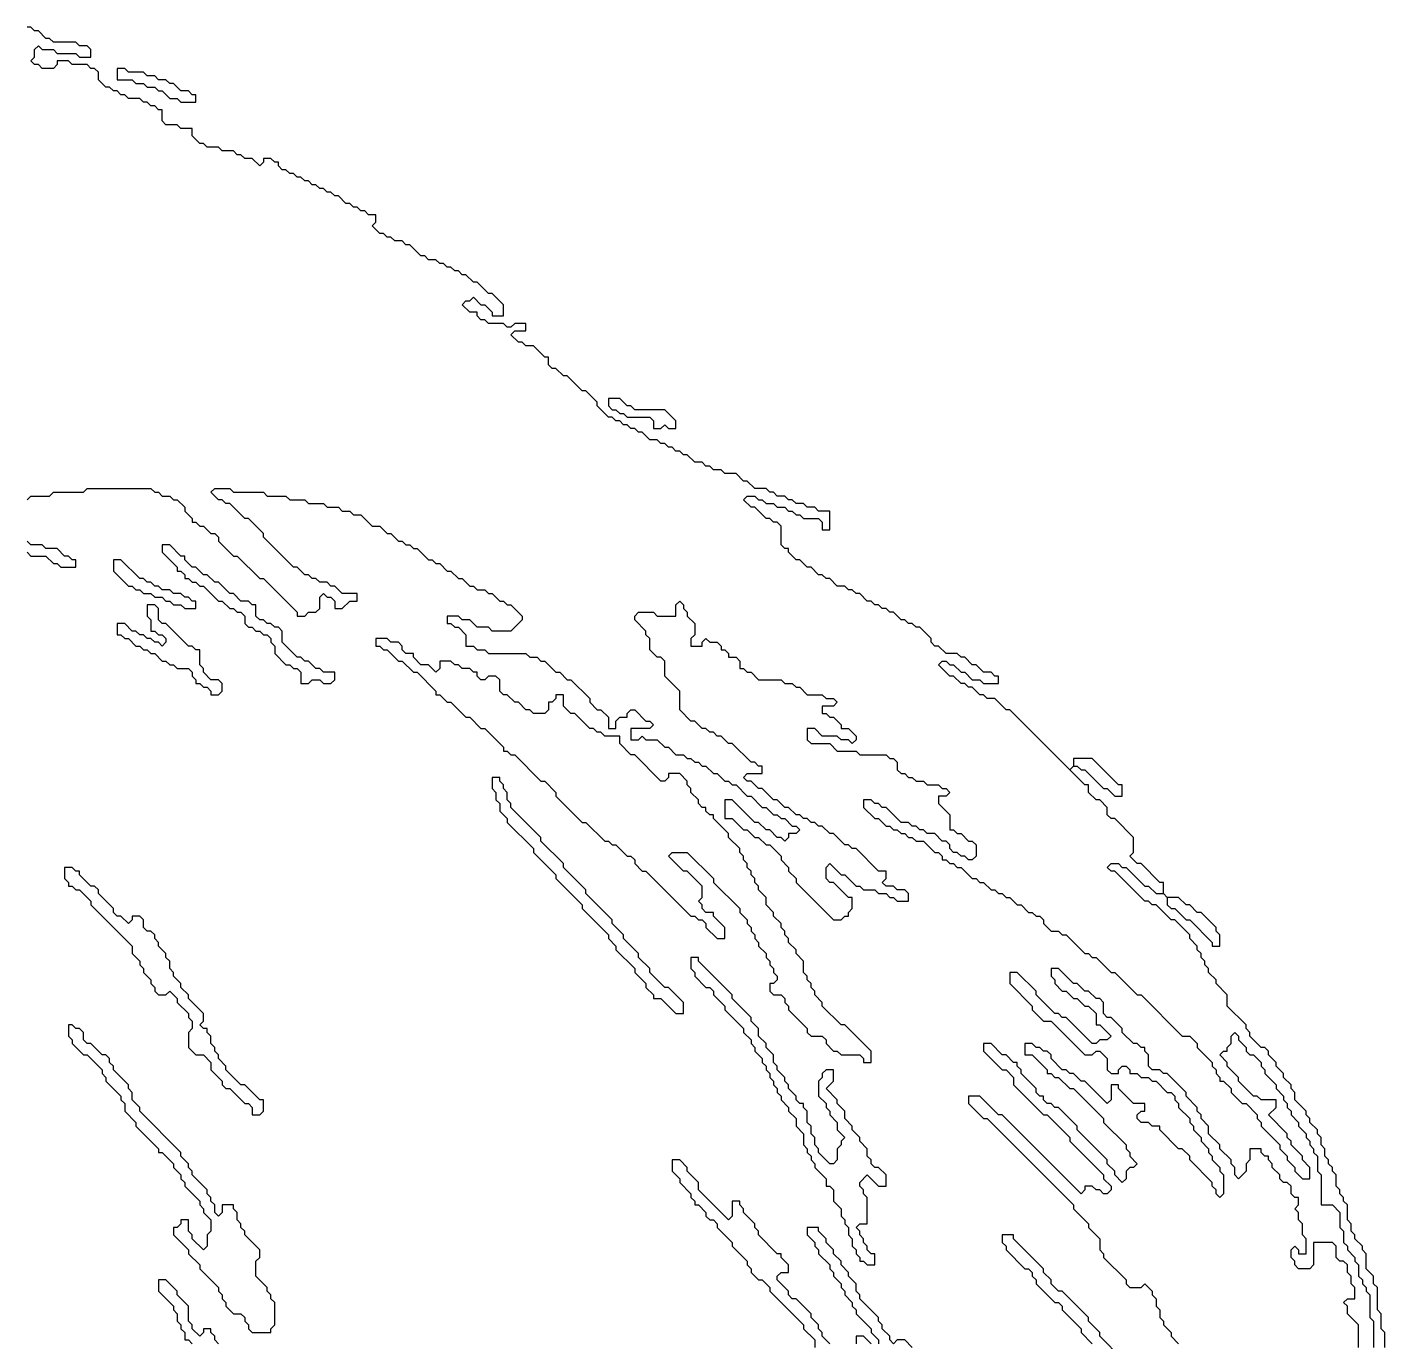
# Model space of a CAD drawing. Header units: metres. Extents: x 0 to 100, y 0 to 129.
# Drawn here: x 46.6 to 55.65, y 118.54 to 127.3 of the extents above; entities that cross this region are included whole.
import ezdxf

# ---------------------------------------------------------------- set-up
doc = ezdxf.new("R2010")
doc.units = ezdxf.units.M

msp = doc.modelspace()

# ---------------------------------------------------------------- linework, layer by layer
for points in [[(55.65, 118.5), (55.65, 118.6), (55.625, 118.625), (55.625, 118.725), (55.6, 118.75), (55.6, 118.9), (55.575, 118.925), (55.575, 118.975), (55.525, 119.025), (55.525, 119.125), (55.5, 119.15), (55.5, 119.175), (55.45, 119.225), (55.45, 119.25), (55.425, 119.275), (55.425, 119.325), (55.4, 119.35), (55.4, 119.45), (55.375, 119.475), (55.375, 119.5), (55.35, 119.525), (55.35, 119.55), (55.325, 119.575), (55.325, 119.65), (55.3, 119.675), (55.3, 119.7), (55.275, 119.725), (55.275, 119.75), (55.25, 119.775), (55.25, 119.825), (55.225, 119.85), (55.225, 119.9), (55.2, 119.925), (55.2, 119.95), (55.15, 120), (55.15, 120.025), (55.125, 120.05), (55.125, 120.075), (55.05, 120.15), (55.05, 120.2), (55.025, 120.225), (55.025, 120.25), (54.975, 120.3), (54.975, 120.325), (54.925, 120.375), (54.925, 120.4), (54.875, 120.45), (54.875, 120.475), (54.85, 120.5), (54.825, 120.5), (54.75, 120.575), (54.75, 120.6), (54.725, 120.625), (54.725, 120.65), (54.6, 120.775), (54.6, 120.85), (54.525, 120.925), (54.525, 120.95), (54.475, 121), (54.475, 121.025), (54.45, 121.05), (54.45, 121.075), (54.425, 121.1), (54.425, 121.125), (54.4, 121.15), (54.4, 121.175), (54.35, 121.225), (54.35, 121.25), (54.25, 121.35), (54.225, 121.35), (54.125, 121.45), (54.1, 121.45), (54.075, 121.475), (54.05, 121.475), (53.85, 121.675), (53.825, 121.675), (53.8, 121.7), (53.825, 121.725), (53.875, 121.725), (53.9, 121.7), (53.925, 121.7), (54.05, 121.575), (54.075, 121.575), (54.125, 121.525), (54.175, 121.525), (54.2, 121.5), (54.2, 121.45), (54.225, 121.425), (54.25, 121.425), (54.325, 121.35), (54.35, 121.35), (54.5, 121.2), (54.5, 121.175), (54.55, 121.175), (54.55, 121.25), (54.525, 121.275), (54.525, 121.3), (54.425, 121.4), (54.4, 121.4), (54.35, 121.45), (54.325, 121.45), (54.275, 121.5), (54.2, 121.5), (54.175, 121.525), (54.175, 121.6), (54.15, 121.6), (54.025, 121.725), (54, 121.725), (53.95, 121.775), (53.975, 121.8), (53.975, 121.9), (53.85, 122.025), (53.825, 122.025), (53.8, 122.05), (53.8, 122.1), (53.75, 122.15), (53.725, 122.15), (53.675, 122.2), (53.675, 122.25), (53.65, 122.25), (53.55, 122.35), (53.575, 122.375), (53.6, 122.375), (53.625, 122.35), (53.65, 122.35), (53.775, 122.225), (53.8, 122.225), (53.85, 122.175), (53.9, 122.175), (53.9, 122.25), (53.875, 122.25), (53.7, 122.425), (53.575, 122.425), (53.575, 122.375), (53.55, 122.35), (53.15, 122.75), (53.125, 122.75), (53.05, 122.825), (53, 122.825), (52.975, 122.85), (52.95, 122.85), (52.9, 122.9), (52.875, 122.9), (52.85, 122.925), (52.825, 122.925), (52.775, 122.975), (52.75, 122.975), (52.675, 123.05), (52.7, 123.075), (52.725, 123.075), (52.75, 123.05), (52.775, 123.05), (52.825, 123), (52.85, 123), (52.9, 122.95), (52.95, 122.95), (52.975, 122.925), (53.075, 122.925), (53.075, 122.975), (53.05, 122.975), (53.025, 123), (52.975, 123), (52.925, 123.05), (52.9, 123.05), (52.85, 123.1), (52.825, 123.1), (52.8, 123.125), (52.725, 123.125), (52.675, 123.175), (52.65, 123.175), (52.625, 123.2), (52.625, 123.225), (52.55, 123.3), (52.525, 123.3), (52.5, 123.325), (52.475, 123.325), (52.45, 123.35), (52.425, 123.35), (52.375, 123.4), (52.35, 123.4), (52.325, 123.425), (52.3, 123.425), (52.275, 123.45), (52.25, 123.45), (52.225, 123.475), (52.2, 123.475), (52.15, 123.525), (52.125, 123.525), (52.1, 123.55), (52.075, 123.55), (52.05, 123.575), (52, 123.575), (51.95, 123.625), (51.925, 123.625), (51.9, 123.65), (51.875, 123.65), (51.825, 123.7), (51.8, 123.7), (51.75, 123.75), (51.725, 123.75), (51.675, 123.8), (51.675, 123.825), (51.65, 123.825), (51.625, 123.85), (51.625, 123.975), (51.6, 124), (51.575, 124), (51.55, 124.025), (51.525, 124.025), (51.45, 124.1), (51.425, 124.1), (51.375, 124.15), (51.4, 124.175), (51.45, 124.175), (51.475, 124.15), (51.5, 124.15), (51.525, 124.125), (51.575, 124.125), (51.6, 124.1), (51.65, 124.1), (51.675, 124.075), (51.7, 124.075), (51.725, 124.05), (51.75, 124.05), (51.775, 124.025), (51.875, 124.025), (51.9, 124), (51.9, 123.95), (51.95, 123.95), (51.95, 124.075), (51.875, 124.075), (51.85, 124.1), (51.8, 124.1), (51.775, 124.125), (51.725, 124.125), (51.7, 124.15), (51.675, 124.15), (51.65, 124.175), (51.6, 124.175), (51.575, 124.2), (51.55, 124.2), (51.525, 124.225), (51.45, 124.225), (51.4, 124.275), (51.375, 124.275), (51.325, 124.325), (51.25, 124.325), (51.225, 124.35), (51.175, 124.35), (51.15, 124.375), (51.125, 124.375), (51.1, 124.4), (51.05, 124.4), (51, 124.45), (50.975, 124.45), (50.95, 124.475), (50.925, 124.475), (50.9, 124.5), (50.875, 124.5), (50.85, 124.525), (50.825, 124.525), (50.8, 124.55), (50.75, 124.55), (50.7, 124.6), (50.675, 124.6), (50.65, 124.625), (50.625, 124.625), (50.6, 124.65), (50.575, 124.65), (50.55, 124.675), (50.525, 124.675), (50.5, 124.7), (50.475, 124.7), (50.4, 124.775), (50.4, 124.8), (50.325, 124.875), (50.3, 124.875), (50.2, 124.975), (50.175, 124.975), (50.125, 125.025), (50.1, 125.025), (50.075, 125.05), (50.075, 125.1), (50.05, 125.1), (49.975, 125.175), (49.925, 125.175), (49.9, 125.2), (49.875, 125.2), (49.825, 125.25), (49.85, 125.275), (49.925, 125.275), (49.925, 125.325), (49.85, 125.325), (49.825, 125.3), (49.8, 125.3), (49.775, 125.325), (49.675, 125.325), (49.65, 125.35), (49.625, 125.35), (49.6, 125.375), (49.6, 125.4), (49.55, 125.4), (49.5, 125.45), (49.525, 125.475), (49.55, 125.475), (49.575, 125.5), (49.625, 125.45), (49.65, 125.45), (49.7, 125.4), (49.7, 125.375), (49.775, 125.375), (49.775, 125.45), (49.7, 125.525), (49.675, 125.525), (49.6, 125.6), (49.575, 125.6), (49.525, 125.65), (49.5, 125.65), (49.475, 125.675), (49.45, 125.675), (49.425, 125.7), (49.4, 125.7), (49.375, 125.725), (49.35, 125.725), (49.325, 125.75), (49.275, 125.75), (49.25, 125.775), (49.225, 125.775), (49.15, 125.85), (49.125, 125.85), (49.1, 125.875), (49.05, 125.875), (49.025, 125.9), (49, 125.9), (48.975, 125.925), (48.95, 125.925), (48.9, 125.975), (48.925, 126), (48.925, 126.05), (48.875, 126.05), (48.85, 126.075), (48.825, 126.075), (48.8, 126.1), (48.775, 126.1), (48.75, 126.125), (48.725, 126.125), (48.675, 126.175), (48.65, 126.175), (48.625, 126.2), (48.6, 126.2), (48.575, 126.225), (48.55, 126.225), (48.525, 126.25), (48.5, 126.25), (48.475, 126.275), (48.45, 126.275), (48.425, 126.3), (48.4, 126.3), (48.375, 126.325), (48.35, 126.325), (48.325, 126.35), (48.3, 126.35), (48.275, 126.375), (48.275, 126.4), (48.25, 126.4), (48.225, 126.425), (48.175, 126.425), (48.175, 126.4), (48.15, 126.375), (48.1, 126.425), (48.05, 126.425), (48.025, 126.45), (48, 126.45), (47.975, 126.475), (47.9, 126.475), (47.875, 126.5), (47.8, 126.5), (47.775, 126.525), (47.75, 126.525), (47.7, 126.575), (47.7, 126.625), (47.625, 126.625), (47.6, 126.65), (47.525, 126.65), (47.5, 126.675), (47.5, 126.75), (47.475, 126.75), (47.45, 126.775), (47.425, 126.775), (47.4, 126.8), (47.375, 126.8), (47.35, 126.825), (47.275, 126.825), (47.25, 126.85), (47.225, 126.85), (47.2, 126.875), (47.175, 126.875), (47.15, 126.9), (47.125, 126.9), (47.075, 126.95), (47.075, 127), (47.05, 127.025), (47.025, 127.025), (47, 127.05), (46.9, 127.05), (46.875, 127.075), (46.8, 127.075), (46.8, 127.05), (46.775, 127.025), (46.7, 127.025), (46.675, 127.05), (46.65, 127.05), (46.625, 127.075), (46.65, 127.1), (46.65, 127.15), (46.675, 127.175), (46.7, 127.15), (46.775, 127.15), (46.8, 127.125), (46.925, 127.125), (46.95, 127.1), (47.025, 127.1), (47.025, 127.15), (47, 127.175), (46.95, 127.175), (46.925, 127.2), (46.775, 127.2), (46.75, 127.225), (46.725, 127.225), (46.675, 127.275), (46.65, 127.275), (46.625, 127.3), (46.6, 127.3)], [(47.2, 127.025), (47.2, 126.95), (47.3, 126.95), (47.325, 126.925), (47.375, 126.925), (47.4, 126.9), (47.45, 126.9), (47.475, 126.875), (47.5, 126.875), (47.55, 126.825), (47.6, 126.825), (47.625, 126.8), (47.725, 126.8), (47.725, 126.85), (47.7, 126.85), (47.675, 126.875), (47.625, 126.875), (47.575, 126.925), (47.55, 126.925), (47.525, 126.95), (47.475, 126.95), (47.45, 126.975), (47.4, 126.975), (47.375, 127), (47.275, 127), (47.25, 127.025), (47.2, 127.025)], [(50.475, 124.825), (50.475, 124.775), (50.5, 124.75), (50.525, 124.75), (50.55, 124.725), (50.575, 124.725), (50.6, 124.7), (50.75, 124.7), (50.775, 124.675), (50.775, 124.625), (50.825, 124.625), (50.85, 124.65), (50.875, 124.625), (50.925, 124.625), (50.925, 124.675), (50.85, 124.75), (50.65, 124.75), (50.625, 124.775), (50.6, 124.775), (50.55, 124.825), (50.475, 124.825)], [(46.6, 124.15), (46.625, 124.175), (46.75, 124.175), (46.775, 124.2), (46.975, 124.2), (47, 124.225), (47.425, 124.225), (47.45, 124.2), (47.475, 124.2), (47.5, 124.175), (47.55, 124.175), (47.575, 124.15), (47.6, 124.15), (47.65, 124.1), (47.65, 124.075), (47.7, 124.025), (47.7, 124), (47.725, 124), (47.75, 123.975), (47.775, 123.975), (47.825, 123.925), (47.85, 123.925), (47.875, 123.9), (47.875, 123.875), (47.975, 123.775), (48, 123.775), (48.15, 123.625), (48.175, 123.625), (48.4, 123.4), (48.4, 123.375), (48.45, 123.375), (48.475, 123.4), (48.525, 123.4), (48.55, 123.425), (48.55, 123.5), (48.575, 123.525), (48.6, 123.5), (48.625, 123.5), (48.65, 123.475), (48.65, 123.425), (48.7, 123.425), (48.75, 123.475), (48.8, 123.475), (48.8, 123.525), (48.7, 123.525), (48.65, 123.575), (48.625, 123.575), (48.6, 123.6), (48.55, 123.6), (48.525, 123.625), (48.5, 123.625), (48.475, 123.65), (48.45, 123.65), (48.4, 123.7), (48.375, 123.7), (48.175, 123.9), (48.175, 123.925), (48.075, 124.025), (48.05, 124.025), (47.95, 124.125), (47.925, 124.125), (47.9, 124.15), (47.875, 124.15), (47.825, 124.2), (47.85, 124.225), (47.95, 124.225), (47.975, 124.2), (48.175, 124.2), (48.2, 124.175), (48.325, 124.175), (48.35, 124.15), (48.45, 124.15), (48.475, 124.125), (48.575, 124.125), (48.6, 124.1), (48.675, 124.1), (48.7, 124.075), (48.75, 124.075), (48.775, 124.05), (48.825, 124.05), (48.9, 123.975), (48.95, 123.975), (49, 123.925), (49.025, 123.925), (49.075, 123.875), (49.1, 123.875), (49.125, 123.85), (49.15, 123.85), (49.175, 123.825), (49.2, 123.825), (49.275, 123.75), (49.3, 123.75), (49.325, 123.725), (49.35, 123.725), (49.4, 123.675), (49.425, 123.675), (49.475, 123.625), (49.5, 123.625), (49.55, 123.575), (49.575, 123.575), (49.6, 123.55), (49.65, 123.55), (49.675, 123.525), (49.7, 123.525), (49.75, 123.475), (49.775, 123.475), (49.8, 123.45), (49.825, 123.45), (49.9, 123.375), (49.9, 123.35), (49.825, 123.275), (49.7, 123.275), (49.675, 123.3), (49.6, 123.3), (49.55, 123.35), (49.5, 123.35), (49.475, 123.375), (49.4, 123.375), (49.4, 123.325), (49.425, 123.325), (49.45, 123.3), (49.475, 123.3), (49.525, 123.25), (49.525, 123.175), (49.575, 123.175), (49.6, 123.15), (49.65, 123.15), (49.675, 123.125), (49.925, 123.125), (49.95, 123.1), (50, 123.1), (50.025, 123.075), (50.05, 123.075), (50.125, 123), (50.15, 123), (50.2, 122.95), (50.225, 122.95), (50.35, 122.825), (50.35, 122.8), (50.4, 122.75), (50.425, 122.75), (50.475, 122.7), (50.475, 122.625), (50.525, 122.625), (50.525, 122.675), (50.55, 122.7), (50.6, 122.7), (50.6, 122.725), (50.625, 122.75), (50.65, 122.75), (50.725, 122.675), (50.75, 122.675), (50.775, 122.65), (50.75, 122.625), (50.625, 122.625), (50.625, 122.55), (50.675, 122.55), (50.7, 122.575), (50.725, 122.55), (50.8, 122.55), (50.85, 122.5), (50.875, 122.5), (50.925, 122.45), (50.975, 122.45), (51, 122.425), (51.025, 122.425), (51.05, 122.4), (51.075, 122.4), (51.1, 122.375), (51.125, 122.375), (51.175, 122.325), (51.2, 122.325), (51.25, 122.275), (51.275, 122.275), (51.3, 122.25), (51.325, 122.25), (51.4, 122.175), (51.425, 122.175), (51.5, 122.1), (51.525, 122.1), (51.575, 122.05), (51.6, 122.05), (51.625, 122.025), (51.65, 122.025), (51.7, 121.975), (51.725, 121.975), (51.75, 121.95), (51.725, 121.925), (51.675, 121.925), (51.675, 121.9), (51.65, 121.875), (51.625, 121.9), (51.6, 121.9), (51.55, 121.95), (51.525, 121.95), (51.475, 122), (51.45, 122), (51.3, 122.15), (51.25, 122.15), (51.25, 122.025), (51.3, 122.025), (51.375, 121.95), (51.4, 121.95), (51.45, 121.9), (51.475, 121.9), (51.525, 121.85), (51.55, 121.85), (51.625, 121.775), (51.625, 121.75), (51.675, 121.7), (51.675, 121.675), (51.725, 121.625), (51.725, 121.6), (51.975, 121.35), (52.025, 121.35), (52.05, 121.375), (52.075, 121.375), (52.075, 121.4), (52.1, 121.425), (52.1, 121.5), (52.075, 121.5), (51.975, 121.6), (51.95, 121.6), (51.925, 121.625), (51.925, 121.7), (51.95, 121.725), (52.025, 121.65), (52.05, 121.65), (52.125, 121.575), (52.15, 121.575), (52.175, 121.55), (52.25, 121.55), (52.275, 121.525), (52.325, 121.525), (52.35, 121.5), (52.375, 121.5), (52.4, 121.475), (52.475, 121.475), (52.475, 121.525), (52.45, 121.55), (52.4, 121.55), (52.375, 121.575), (52.325, 121.575), (52.3, 121.6), (52.325, 121.625), (52.325, 121.675), (52.275, 121.675), (52.125, 121.825), (52.1, 121.825), (52.075, 121.85), (52.05, 121.85), (51.975, 121.925), (51.95, 121.925), (51.9, 121.975), (51.875, 121.975), (51.85, 122), (51.825, 122), (51.8, 122.025), (51.775, 122.025), (51.75, 122.05), (51.725, 122.05), (51.675, 122.1), (51.65, 122.1), (51.6, 122.15), (51.575, 122.15), (51.5, 122.225), (51.475, 122.225), (51.425, 122.275), (51.4, 122.275), (51.375, 122.3), (51.4, 122.325), (51.5, 122.325), (51.5, 122.375), (51.475, 122.375), (51.45, 122.4), (51.425, 122.4), (51.3, 122.525), (51.275, 122.525), (51.225, 122.575), (51.2, 122.575), (51.175, 122.6), (51.15, 122.6), (51.125, 122.625), (51.1, 122.625), (51.05, 122.675), (51.025, 122.675), (50.95, 122.75), (50.95, 122.875), (50.85, 122.975), (50.85, 123.075), (50.825, 123.1), (50.8, 123.1), (50.75, 123.15), (50.75, 123.225), (50.725, 123.25), (50.725, 123.275), (50.65, 123.35), (50.65, 123.375), (50.675, 123.4), (50.775, 123.4), (50.8, 123.375), (50.925, 123.375), (50.925, 123.45), (50.95, 123.475), (50.975, 123.45), (50.975, 123.425), (51, 123.4), (51, 123.375), (51.05, 123.325), (51.05, 123.25), (51.025, 123.225), (51.025, 123.175), (51.1, 123.175), (51.1, 123.2), (51.125, 123.225), (51.15, 123.2), (51.2, 123.2), (51.225, 123.175), (51.225, 123.15), (51.25, 123.15), (51.275, 123.125), (51.275, 123.1), (51.325, 123.1), (51.35, 123.075), (51.35, 123.025), (51.375, 123.025), (51.4, 123), (51.425, 123), (51.475, 122.95), (51.625, 122.95), (51.65, 122.925), (51.7, 122.925), (51.725, 122.9), (51.75, 122.9), (51.8, 122.85), (51.9, 122.85), (51.925, 122.825), (51.975, 122.825), (52, 122.8), (51.975, 122.775), (51.9, 122.775), (51.9, 122.725), (51.925, 122.725), (51.95, 122.7), (51.975, 122.7), (52.025, 122.65), (52.025, 122.625), (52.075, 122.625), (52.125, 122.575), (52.125, 122.55), (52.1, 122.525), (52.075, 122.55), (52.025, 122.55), (52, 122.575), (51.9, 122.575), (51.85, 122.625), (51.8, 122.625), (51.8, 122.55), (51.825, 122.525), (51.95, 122.525), (52, 122.475), (52.125, 122.475), (52.15, 122.45), (52.325, 122.45), (52.35, 122.425), (52.375, 122.425), (52.4, 122.4), (52.4, 122.35), (52.425, 122.325), (52.45, 122.325), (52.475, 122.3), (52.5, 122.3), (52.525, 122.275), (52.575, 122.275), (52.6, 122.25), (52.675, 122.25), (52.7, 122.225), (52.725, 122.225), (52.75, 122.2), (52.725, 122.175), (52.675, 122.175), (52.675, 122.125), (52.75, 122.05), (52.75, 121.95), (52.775, 121.95), (52.8, 121.925), (52.825, 121.925), (52.875, 121.875), (52.9, 121.875), (52.925, 121.85), (52.925, 121.775), (52.9, 121.75), (52.875, 121.75), (52.85, 121.775), (52.825, 121.775), (52.8, 121.8), (52.775, 121.8), (52.75, 121.825), (52.75, 121.85), (52.725, 121.875), (52.7, 121.875), (52.65, 121.925), (52.6, 121.925), (52.575, 121.95), (52.55, 121.95), (52.525, 121.975), (52.5, 121.975), (52.475, 122), (52.425, 122), (52.325, 122.1), (52.3, 122.1), (52.275, 122.125), (52.25, 122.125), (52.225, 122.15), (52.175, 122.15), (52.175, 122.1), (52.25, 122.025), (52.275, 122.025), (52.325, 121.975), (52.35, 121.975), (52.375, 121.95), (52.4, 121.95), (52.425, 121.925), (52.45, 121.925), (52.475, 121.9), (52.5, 121.9), (52.525, 121.875), (52.575, 121.875), (52.65, 121.8), (52.675, 121.8), (52.7, 121.775), (52.7, 121.75), (52.725, 121.75), (52.75, 121.725), (52.775, 121.725), (52.8, 121.7), (52.825, 121.7), (52.9, 121.625), (52.925, 121.625), (52.95, 121.6), (52.975, 121.6), (53.025, 121.55), (53.05, 121.55), (53.075, 121.525), (53.1, 121.525), (53.125, 121.5), (53.15, 121.5), (53.2, 121.45), (53.225, 121.45), (53.275, 121.4), (53.3, 121.4), (53.325, 121.375), (53.35, 121.375), (53.375, 121.35), (53.375, 121.325), (53.425, 121.275), (53.475, 121.275), (53.5, 121.25), (53.525, 121.25), (53.65, 121.125), (53.675, 121.125), (53.7, 121.1), (53.725, 121.1), (53.825, 121), (53.85, 121), (54, 120.85), (54.025, 120.85), (54.3, 120.575), (54.35, 120.575), (54.4, 120.525), (54.4, 120.5), (54.5, 120.4), (54.5, 120.375), (54.525, 120.35), (54.525, 120.325), (54.55, 120.3), (54.55, 120.275), (54.575, 120.275), (54.625, 120.225), (54.625, 120.2), (54.7, 120.125), (54.725, 120.125), (54.8, 120.05), (54.8, 120.025), (54.825, 120), (54.825, 119.975), (54.95, 119.85), (54.95, 119.825), (55, 119.775), (55, 119.75), (55.05, 119.7), (55.05, 119.675), (55.1, 119.625), (55.15, 119.625), (55.15, 119.7), (55.1, 119.75), (55.1, 119.775), (55.025, 119.85), (55.025, 119.875), (55, 119.9), (55, 119.925), (54.875, 120.05), (54.925, 120.1), (54.925, 120.15), (54.825, 120.15), (54.8, 120.175), (54.775, 120.175), (54.675, 120.275), (54.675, 120.3), (54.6, 120.375), (54.6, 120.4), (54.55, 120.45), (54.575, 120.475), (54.6, 120.475), (54.6, 120.5), (54.625, 120.525), (54.625, 120.575), (54.65, 120.6), (54.675, 120.575), (54.675, 120.55), (54.725, 120.5), (54.725, 120.475), (54.75, 120.45), (54.775, 120.45), (54.825, 120.4), (54.825, 120.375), (54.85, 120.35), (54.85, 120.325), (54.925, 120.25), (54.925, 120.225), (54.975, 120.175), (54.975, 120.15), (55, 120.125), (55, 120.1), (55.025, 120.075), (55.025, 120.05), (55.075, 120), (55.075, 119.975), (55.125, 119.925), (55.125, 119.9), (55.15, 119.875), (55.15, 119.85), (55.175, 119.825), (55.175, 119.8), (55.2, 119.775), (55.2, 119.675), (55.225, 119.65), (55.225, 119.45), (55.3, 119.45), (55.35, 119.4), (55.35, 119.3), (55.375, 119.275), (55.375, 119.2), (55.4, 119.175), (55.4, 119.15), (55.45, 119.1), (55.45, 119.075), (55.475, 119.05), (55.475, 118.975), (55.5, 118.95), (55.5, 118.925), (55.525, 118.9), (55.525, 118.875), (55.55, 118.85), (55.55, 118.7), (55.575, 118.675), (55.575, 118.5)], [(46.6, 123.8), (46.625, 123.775), (46.725, 123.775), (46.775, 123.725), (46.8, 123.725), (46.825, 123.7), (46.925, 123.7), (46.925, 123.75), (46.9, 123.75), (46.875, 123.775), (46.85, 123.775), (46.8, 123.825), (46.725, 123.825), (46.7, 123.85), (46.625, 123.85), (46.6, 123.875)], [(47.5, 123.85), (47.5, 123.8), (47.6, 123.7), (47.6, 123.675), (47.625, 123.675), (47.65, 123.65), (47.65, 123.625), (47.675, 123.625), (47.7, 123.6), (47.725, 123.6), (47.75, 123.575), (47.775, 123.575), (47.875, 123.475), (47.9, 123.475), (47.95, 123.425), (47.975, 123.425), (48, 123.4), (48.025, 123.4), (48.05, 123.375), (48.05, 123.325), (48.075, 123.3), (48.1, 123.3), (48.125, 123.275), (48.15, 123.275), (48.175, 123.25), (48.2, 123.25), (48.225, 123.225), (48.225, 123.2), (48.25, 123.175), (48.25, 123.125), (48.325, 123.05), (48.35, 123.05), (48.375, 123.025), (48.4, 123.025), (48.425, 123), (48.425, 122.925), (48.475, 122.925), (48.5, 122.95), (48.55, 122.95), (48.575, 122.925), (48.625, 122.925), (48.65, 122.95), (48.65, 123), (48.575, 123), (48.55, 123.025), (48.525, 123.025), (48.475, 123.075), (48.45, 123.075), (48.425, 123.1), (48.4, 123.1), (48.3, 123.2), (48.3, 123.275), (48.275, 123.3), (48.25, 123.3), (48.225, 123.325), (48.2, 123.325), (48.175, 123.35), (48.15, 123.35), (48.125, 123.375), (48.125, 123.45), (48.1, 123.45), (48.075, 123.475), (48.025, 123.475), (47.975, 123.525), (47.95, 123.525), (47.875, 123.6), (47.85, 123.6), (47.8, 123.65), (47.775, 123.65), (47.725, 123.7), (47.7, 123.7), (47.65, 123.75), (47.65, 123.775), (47.625, 123.775), (47.55, 123.85), (47.5, 123.85)], [(47.175, 123.75), (47.175, 123.675), (47.275, 123.575), (47.3, 123.575), (47.325, 123.55), (47.35, 123.55), (47.375, 123.525), (47.425, 123.525), (47.45, 123.5), (47.5, 123.5), (47.525, 123.475), (47.55, 123.475), (47.575, 123.45), (47.625, 123.45), (47.65, 123.425), (47.725, 123.425), (47.725, 123.475), (47.7, 123.475), (47.675, 123.5), (47.65, 123.5), (47.625, 123.525), (47.575, 123.525), (47.55, 123.55), (47.5, 123.55), (47.475, 123.575), (47.45, 123.575), (47.425, 123.6), (47.4, 123.6), (47.375, 123.625), (47.35, 123.625), (47.225, 123.75), (47.175, 123.75)], [(47.4, 123.45), (47.4, 123.375), (47.425, 123.35), (47.425, 123.275), (47.45, 123.275), (47.475, 123.25), (47.5, 123.25), (47.525, 123.225), (47.525, 123.2), (47.5, 123.175), (47.475, 123.2), (47.45, 123.2), (47.425, 123.225), (47.4, 123.225), (47.375, 123.25), (47.35, 123.25), (47.325, 123.275), (47.3, 123.275), (47.25, 123.325), (47.2, 123.325), (47.2, 123.25), (47.225, 123.25), (47.25, 123.225), (47.275, 123.225), (47.325, 123.175), (47.35, 123.175), (47.375, 123.15), (47.4, 123.15), (47.425, 123.125), (47.45, 123.125), (47.5, 123.075), (47.525, 123.075), (47.55, 123.05), (47.575, 123.05), (47.6, 123.025), (47.675, 123.025), (47.7, 123), (47.7, 122.975), (47.725, 122.95), (47.725, 122.925), (47.75, 122.925), (47.775, 122.9), (47.8, 122.9), (47.825, 122.875), (47.825, 122.85), (47.875, 122.85), (47.9, 122.875), (47.9, 122.925), (47.875, 122.95), (47.825, 122.95), (47.775, 123), (47.775, 123.025), (47.75, 123.05), (47.75, 123.15), (47.725, 123.15), (47.7, 123.175), (47.675, 123.175), (47.525, 123.325), (47.5, 123.325), (47.475, 123.35), (47.475, 123.425), (47.45, 123.45), (47.4, 123.45)], [(48.925, 123.225), (48.925, 123.175), (48.95, 123.175), (48.975, 123.15), (49, 123.15), (49.075, 123.075), (49.1, 123.075), (49.175, 123), (49.2, 123), (49.325, 122.875), (49.325, 122.85), (49.35, 122.85), (49.4, 122.8), (49.425, 122.8), (49.525, 122.7), (49.55, 122.7), (49.625, 122.625), (49.65, 122.625), (49.775, 122.5), (49.775, 122.475), (49.8, 122.475), (49.825, 122.45), (49.85, 122.45), (50.025, 122.275), (50.05, 122.275), (50.125, 122.2), (50.125, 122.175), (50.3, 122), (50.325, 122), (50.45, 121.875), (50.475, 121.875), (50.5, 121.85), (50.525, 121.85), (50.6, 121.775), (50.625, 121.775), (50.65, 121.75), (50.65, 121.725), (50.7, 121.675), (50.725, 121.675), (51.025, 121.375), (51.05, 121.375), (51.075, 121.35), (51.1, 121.35), (51.125, 121.325), (51.125, 121.3), (51.2, 121.225), (51.25, 121.225), (51.25, 121.3), (51.175, 121.375), (51.175, 121.4), (51.125, 121.4), (51.1, 121.425), (51.1, 121.45), (51.075, 121.475), (51.1, 121.5), (51.1, 121.575), (51, 121.675), (50.975, 121.675), (50.875, 121.775), (50.9, 121.8), (51, 121.8), (51.175, 121.625), (51.175, 121.6), (51.35, 121.425), (51.35, 121.4), (51.4, 121.35), (51.4, 121.325), (51.425, 121.3), (51.425, 121.275), (51.45, 121.25), (51.45, 121.225), (51.475, 121.2), (51.475, 121.175), (51.525, 121.125), (51.525, 121.1), (51.55, 121.075), (51.55, 121.05), (51.575, 121.025), (51.575, 121), (51.6, 120.975), (51.6, 120.95), (51.575, 120.925), (51.55, 120.925), (51.55, 120.875), (51.575, 120.85), (51.625, 120.85), (51.65, 120.825), (51.65, 120.8), (51.675, 120.775), (51.675, 120.75), (51.8, 120.625), (51.8, 120.6), (51.825, 120.575), (51.9, 120.575), (51.925, 120.55), (51.925, 120.525), (51.975, 120.475), (52, 120.475), (52.025, 120.45), (52.15, 120.45), (52.175, 120.425), (52.175, 120.4), (52.225, 120.4), (52.225, 120.475), (52.05, 120.65), (52.025, 120.65), (51.9, 120.775), (51.9, 120.8), (51.85, 120.85), (51.85, 120.875), (51.825, 120.9), (51.825, 120.925), (51.8, 120.95), (51.8, 120.975), (51.775, 121), (51.775, 121.075), (51.725, 121.125), (51.725, 121.15), (51.675, 121.2), (51.675, 121.225), (51.65, 121.25), (51.65, 121.275), (51.625, 121.3), (51.625, 121.325), (51.575, 121.375), (51.575, 121.4), (51.525, 121.45), (51.525, 121.5), (51.475, 121.55), (51.475, 121.575), (51.45, 121.6), (51.45, 121.625), (51.425, 121.65), (51.425, 121.675), (51.4, 121.7), (51.4, 121.725), (51.375, 121.75), (51.375, 121.775), (51.35, 121.8), (51.35, 121.825), (51.275, 121.9), (51.275, 121.925), (51.175, 122.025), (51.175, 122.05), (51.15, 122.05), (51.125, 122.075), (51.125, 122.1), (51.1, 122.1), (51.075, 122.125), (51.075, 122.15), (51.025, 122.2), (51.025, 122.225), (51, 122.25), (51, 122.275), (50.95, 122.325), (50.875, 122.325), (50.875, 122.3), (50.85, 122.275), (50.825, 122.275), (50.65, 122.45), (50.625, 122.45), (50.55, 122.525), (50.55, 122.575), (50.45, 122.575), (50.425, 122.6), (50.4, 122.6), (50.375, 122.625), (50.35, 122.625), (50.25, 122.725), (50.225, 122.725), (50.175, 122.775), (50.175, 122.85), (50.125, 122.85), (50.125, 122.825), (50.1, 122.8), (50.075, 122.8), (50.075, 122.75), (50.05, 122.725), (49.975, 122.725), (49.95, 122.75), (49.925, 122.75), (49.875, 122.8), (49.85, 122.8), (49.8, 122.85), (49.775, 122.85), (49.75, 122.875), (49.75, 122.95), (49.725, 122.975), (49.675, 122.975), (49.65, 122.95), (49.625, 122.95), (49.6, 122.975), (49.6, 123), (49.575, 123), (49.55, 123.025), (49.5, 123.025), (49.475, 123.05), (49.45, 123.05), (49.425, 123.075), (49.35, 123.075), (49.35, 123.025), (49.325, 123), (49.275, 123.05), (49.225, 123.05), (49.175, 123.1), (49.175, 123.125), (49.125, 123.125), (49.1, 123.15), (49.1, 123.175), (49.075, 123.2), (49.025, 123.2), (49, 123.225), (48.925, 123.225)], [(49.7, 122.3), (49.7, 122.225), (49.725, 122.2), (49.725, 122.15), (49.75, 122.125), (49.75, 122.075), (49.8, 122.025), (49.8, 122), (49.975, 121.825), (49.975, 121.8), (50.125, 121.65), (50.125, 121.625), (50.3, 121.45), (50.3, 121.425), (50.475, 121.25), (50.475, 121.225), (50.525, 121.175), (50.525, 121.15), (50.65, 121.025), (50.65, 121), (50.725, 120.925), (50.725, 120.9), (50.775, 120.85), (50.775, 120.825), (50.825, 120.825), (50.925, 120.725), (50.975, 120.725), (50.975, 120.8), (50.875, 120.9), (50.85, 120.9), (50.75, 121), (50.75, 121.025), (50.675, 121.1), (50.675, 121.125), (50.575, 121.225), (50.575, 121.25), (50.5, 121.325), (50.5, 121.35), (50.325, 121.525), (50.325, 121.55), (50.175, 121.7), (50.175, 121.725), (50.025, 121.875), (50.025, 121.9), (49.825, 122.1), (49.825, 122.125), (49.8, 122.15), (49.8, 122.2), (49.775, 122.225), (49.775, 122.25), (49.75, 122.275), (49.75, 122.3), (49.7, 122.3)], [(46.85, 121.7), (46.85, 121.625), (46.875, 121.6), (46.875, 121.575), (46.9, 121.575), (46.925, 121.55), (46.95, 121.55), (47.025, 121.475), (47.025, 121.45), (47.3, 121.175), (47.3, 121.125), (47.35, 121.075), (47.35, 121.05), (47.375, 121.025), (47.375, 121), (47.425, 120.95), (47.425, 120.925), (47.45, 120.9), (47.45, 120.875), (47.475, 120.85), (47.525, 120.85), (47.55, 120.875), (47.6, 120.825), (47.6, 120.8), (47.675, 120.725), (47.675, 120.7), (47.7, 120.675), (47.7, 120.625), (47.675, 120.6), (47.675, 120.5), (47.725, 120.45), (47.775, 120.45), (47.825, 120.4), (47.825, 120.35), (47.9, 120.275), (47.9, 120.25), (47.925, 120.225), (47.95, 120.225), (48.05, 120.125), (48.075, 120.125), (48.1, 120.1), (48.1, 120.05), (48.15, 120.05), (48.175, 120.075), (48.175, 120.15), (48.15, 120.15), (48.05, 120.25), (48.025, 120.25), (47.925, 120.35), (47.925, 120.375), (47.875, 120.425), (47.875, 120.45), (47.85, 120.475), (47.85, 120.5), (47.825, 120.525), (47.825, 120.575), (47.8, 120.6), (47.8, 120.625), (47.775, 120.625), (47.75, 120.65), (47.775, 120.675), (47.775, 120.725), (47.675, 120.825), (47.675, 120.85), (47.625, 120.9), (47.625, 120.925), (47.575, 120.975), (47.575, 121), (47.55, 121.025), (47.55, 121.075), (47.525, 121.1), (47.525, 121.125), (47.475, 121.175), (47.475, 121.2), (47.45, 121.225), (47.45, 121.25), (47.425, 121.275), (47.4, 121.275), (47.375, 121.3), (47.375, 121.35), (47.35, 121.375), (47.3, 121.375), (47.3, 121.35), (47.275, 121.325), (47.225, 121.375), (47.2, 121.375), (47.175, 121.4), (47.175, 121.425), (47.075, 121.525), (47.075, 121.55), (47.05, 121.575), (47.025, 121.575), (46.95, 121.65), (46.95, 121.675), (46.925, 121.675), (46.9, 121.7), (46.85, 121.7)], [(51.025, 121.1), (51.025, 121.025), (51.05, 121), (51.05, 120.975), (51.125, 120.9), (51.15, 120.9), (51.175, 120.875), (51.175, 120.85), (51.25, 120.775), (51.25, 120.75), (51.375, 120.625), (51.375, 120.6), (51.425, 120.55), (51.425, 120.525), (51.45, 120.5), (51.45, 120.475), (51.5, 120.425), (51.5, 120.4), (51.525, 120.375), (51.525, 120.35), (51.55, 120.325), (51.55, 120.3), (51.575, 120.275), (51.575, 120.25), (51.6, 120.225), (51.6, 120.2), (51.625, 120.175), (51.625, 120.15), (51.675, 120.1), (51.675, 120.075), (51.725, 120.025), (51.725, 119.975), (51.775, 119.925), (51.775, 119.85), (51.8, 119.825), (51.8, 119.8), (51.825, 119.775), (51.825, 119.75), (51.85, 119.725), (51.85, 119.7), (51.925, 119.625), (51.925, 119.575), (51.95, 119.575), (51.975, 119.55), (51.975, 119.475), (52.025, 119.425), (52.025, 119.375), (52.05, 119.35), (52.05, 119.325), (52.075, 119.3), (52.075, 119.25), (52.1, 119.225), (52.1, 119.175), (52.125, 119.15), (52.125, 119.125), (52.15, 119.1), (52.15, 119.075), (52.175, 119.075), (52.2, 119.05), (52.25, 119.05), (52.25, 119.125), (52.225, 119.125), (52.2, 119.15), (52.2, 119.175), (52.175, 119.2), (52.175, 119.225), (52.15, 119.25), (52.15, 119.275), (52.125, 119.3), (52.15, 119.325), (52.2, 119.325), (52.2, 119.5), (52.175, 119.525), (52.175, 119.55), (52.15, 119.575), (52.15, 119.6), (52.2, 119.65), (52.275, 119.575), (52.325, 119.575), (52.325, 119.65), (52.275, 119.7), (52.25, 119.7), (52.225, 119.725), (52.225, 119.75), (52.2, 119.775), (52.2, 119.825), (52.15, 119.875), (52.15, 119.9), (52.1, 119.95), (52.1, 119.975), (52.05, 120.025), (52.05, 120.075), (52, 120.125), (52, 120.15), (51.925, 120.225), (51.975, 120.275), (51.975, 120.35), (51.925, 120.35), (51.9, 120.325), (51.9, 120.3), (51.875, 120.275), (51.875, 120.175), (51.925, 120.125), (51.925, 120.1), (51.95, 120.075), (51.95, 120.05), (52, 120), (52, 119.95), (52.05, 119.9), (52.025, 119.875), (52.025, 119.85), (52, 119.825), (52, 119.75), (51.975, 119.725), (51.95, 119.725), (51.875, 119.8), (51.875, 119.825), (51.85, 119.85), (51.85, 119.9), (51.825, 119.925), (51.825, 119.975), (51.8, 120), (51.8, 120.075), (51.775, 120.1), (51.775, 120.125), (51.75, 120.125), (51.725, 120.15), (51.725, 120.175), (51.675, 120.225), (51.675, 120.25), (51.65, 120.275), (51.65, 120.3), (51.6, 120.35), (51.6, 120.375), (51.575, 120.4), (51.575, 120.45), (51.525, 120.5), (51.525, 120.525), (51.475, 120.575), (51.475, 120.625), (51.425, 120.675), (51.425, 120.7), (51.3, 120.825), (51.3, 120.85), (51.075, 121.075), (51.075, 121.1), (51.025, 121.1)], [(55.475, 118.5), (55.475, 118.65), (55.4, 118.725), (55.4, 118.775), (55.375, 118.8), (55.4, 118.825), (55.45, 118.825), (55.45, 118.9), (55.425, 118.925), (55.425, 118.975), (55.4, 119), (55.4, 119.05), (55.375, 119.075), (55.35, 119.075), (55.325, 119.1), (55.325, 119.175), (55.3, 119.2), (55.175, 119.2), (55.175, 119.05), (55.15, 119.025), (55.075, 119.025), (55.05, 119.05), (55.05, 119.075), (55.025, 119.1), (55.025, 119.15), (55.05, 119.175), (55.075, 119.15), (55.075, 119.125), (55.125, 119.125), (55.125, 119.225), (55.1, 119.25), (55.1, 119.325), (55.075, 119.35), (55.075, 119.4), (55.05, 119.425), (55.075, 119.45), (55.075, 119.5), (55.05, 119.5), (55.025, 119.525), (55.025, 119.575), (55, 119.6), (54.975, 119.6), (54.95, 119.625), (54.95, 119.65), (54.9, 119.7), (54.9, 119.725), (54.875, 119.75), (54.875, 119.775), (54.85, 119.775), (54.825, 119.8), (54.825, 119.825), (54.75, 119.825), (54.75, 119.75), (54.725, 119.725), (54.725, 119.675), (54.675, 119.625), (54.65, 119.65), (54.65, 119.7), (54.625, 119.725), (54.625, 119.75), (54.55, 119.825), (54.55, 119.85), (54.475, 119.925), (54.475, 119.975), (54.425, 120.025), (54.425, 120.05), (54.4, 120.075), (54.4, 120.1), (54.325, 120.175), (54.325, 120.2), (54.2, 120.325), (54.175, 120.325), (54.15, 120.35), (54.1, 120.35), (54.075, 120.375), (54.075, 120.45), (54.05, 120.475), (54.05, 120.5), (54.025, 120.5), (54, 120.525), (53.975, 120.525), (53.9, 120.6), (53.9, 120.625), (53.825, 120.7), (53.8, 120.7), (53.775, 120.725), (53.775, 120.8), (53.75, 120.825), (53.725, 120.825), (53.675, 120.875), (53.65, 120.875), (53.6, 120.925), (53.575, 120.925), (53.475, 121.025), (53.425, 121.025), (53.425, 120.975), (53.45, 120.95), (53.45, 120.925), (53.5, 120.875), (53.525, 120.875), (53.575, 120.825), (53.6, 120.825), (53.65, 120.775), (53.675, 120.775), (53.725, 120.725), (53.725, 120.65), (53.75, 120.65), (53.825, 120.575), (53.8, 120.55), (53.75, 120.55), (53.725, 120.525), (53.7, 120.525), (53.525, 120.7), (53.5, 120.7), (53.475, 120.725), (53.45, 120.725), (53.325, 120.85), (53.325, 120.875), (53.2, 121), (53.15, 121), (53.15, 120.925), (53.3, 120.775), (53.3, 120.75), (53.375, 120.675), (53.425, 120.675), (53.65, 120.45), (53.7, 120.45), (53.725, 120.475), (53.75, 120.475), (53.8, 120.425), (53.8, 120.35), (53.825, 120.325), (53.875, 120.325), (53.875, 120.35), (53.9, 120.375), (53.925, 120.375), (53.95, 120.35), (53.95, 120.325), (54, 120.325), (54.025, 120.3), (54.075, 120.3), (54.1, 120.275), (54.125, 120.275), (54.2, 120.2), (54.225, 120.2), (54.25, 120.175), (54.25, 120.15), (54.275, 120.125), (54.275, 120.1), (54.35, 120.025), (54.35, 120), (54.375, 119.975), (54.375, 119.95), (54.425, 119.9), (54.425, 119.875), (54.475, 119.825), (54.475, 119.8), (54.5, 119.775), (54.5, 119.75), (54.55, 119.7), (54.55, 119.675), (54.575, 119.65), (54.575, 119.525), (54.55, 119.5), (54.525, 119.525), (54.525, 119.55), (54.5, 119.575), (54.5, 119.6), (54.35, 119.75), (54.35, 119.775), (54.3, 119.825), (54.275, 119.825), (54.15, 119.95), (54.15, 119.975), (54.1, 119.975), (54.075, 120), (54.025, 120), (54, 120.025), (54, 120.05), (54.025, 120.075), (54.05, 120.075), (54.05, 120.125), (53.975, 120.125), (53.875, 120.225), (53.875, 120.25), (53.825, 120.25), (53.825, 120.15), (53.8, 120.125), (53.65, 120.275), (53.625, 120.275), (53.575, 120.325), (53.55, 120.325), (53.525, 120.35), (53.5, 120.35), (53.425, 120.425), (53.425, 120.45), (53.4, 120.475), (53.375, 120.475), (53.35, 120.5), (53.325, 120.5), (53.3, 120.525), (53.25, 120.525), (53.25, 120.45), (53.3, 120.45), (53.4, 120.35), (53.4, 120.325), (53.425, 120.325), (53.45, 120.3), (53.475, 120.3), (53.55, 120.225), (53.575, 120.225), (53.775, 120.025), (53.775, 120), (53.925, 119.85), (53.925, 119.825), (53.95, 119.8), (53.95, 119.775), (54, 119.725), (53.975, 119.7), (53.95, 119.7), (53.925, 119.675), (53.925, 119.625), (53.9, 119.6), (53.85, 119.65), (53.85, 119.675), (53.8, 119.725), (53.8, 119.75), (53.6, 119.95), (53.6, 119.975), (53.475, 120.1), (53.45, 120.1), (53.425, 120.125), (53.4, 120.125), (53.375, 120.15), (53.375, 120.175), (53.35, 120.175), (53.325, 120.2), (53.325, 120.225), (53.225, 120.325), (53.225, 120.35), (53.2, 120.375), (53.2, 120.4), (53.175, 120.4), (53.125, 120.45), (53.1, 120.45), (53.025, 120.525), (52.975, 120.525), (52.975, 120.475), (53.1, 120.35), (53.125, 120.35), (53.175, 120.3), (53.175, 120.25), (53.375, 120.05), (53.4, 120.05), (53.55, 119.9), (53.55, 119.875), (53.775, 119.65), (53.775, 119.625), (53.825, 119.575), (53.825, 119.55), (53.8, 119.525), (53.775, 119.525), (53.75, 119.55), (53.725, 119.55), (53.7, 119.575), (53.65, 119.575), (53.65, 119.55), (53.625, 119.525), (53.1, 120.05), (53.075, 120.05), (52.95, 120.175), (52.875, 120.175), (52.875, 120.125), (52.975, 120.025), (53, 120.025), (53.575, 119.45), (53.575, 119.425), (53.675, 119.325), (53.675, 119.3), (53.75, 119.225), (53.75, 119.15), (53.775, 119.125), (53.775, 119.1), (53.925, 118.95), (53.925, 118.925), (53.95, 118.9), (54.025, 118.9), (54.05, 118.925), (54.1, 118.875), (54.1, 118.85), (54.125, 118.825), (54.125, 118.775), (54.15, 118.75), (54.15, 118.7), (54.175, 118.675), (54.175, 118.65), (54.225, 118.6), (54.225, 118.575), (54.275, 118.525)], [(46.875, 120.65), (46.875, 120.575), (46.9, 120.55), (46.9, 120.525), (46.975, 120.45), (47, 120.45), (47.1, 120.35), (47.1, 120.325), (47.125, 120.3), (47.125, 120.275), (47.225, 120.175), (47.225, 120.15), (47.25, 120.125), (47.25, 120.075), (47.325, 120), (47.325, 119.975), (47.475, 119.825), (47.475, 119.8), (47.5, 119.8), (47.575, 119.725), (47.575, 119.7), (47.625, 119.65), (47.625, 119.625), (47.65, 119.6), (47.65, 119.575), (47.75, 119.475), (47.75, 119.45), (47.775, 119.425), (47.775, 119.4), (47.825, 119.35), (47.825, 119.275), (47.8, 119.25), (47.8, 119.175), (47.775, 119.15), (47.7, 119.225), (47.7, 119.25), (47.675, 119.275), (47.675, 119.35), (47.625, 119.35), (47.625, 119.325), (47.6, 119.3), (47.575, 119.3), (47.575, 119.25), (47.675, 119.15), (47.675, 119.125), (47.75, 119.05), (47.75, 119.025), (47.875, 118.9), (47.875, 118.875), (47.9, 118.85), (47.9, 118.825), (47.925, 118.8), (47.925, 118.775), (47.975, 118.725), (48.025, 118.725), (48.05, 118.7), (48.05, 118.675), (48.075, 118.65), (48.075, 118.625), (48.1, 118.6), (48.225, 118.6), (48.225, 118.625), (48.25, 118.65), (48.25, 118.8), (48.225, 118.825), (48.225, 118.85), (48.2, 118.875), (48.2, 118.9), (48.125, 118.975), (48.125, 119.075), (48.15, 119.1), (48.15, 119.15), (48.05, 119.25), (48.05, 119.275), (48.025, 119.3), (48.025, 119.325), (48, 119.35), (48, 119.4), (47.975, 119.425), (47.975, 119.45), (47.9, 119.45), (47.9, 119.4), (47.875, 119.375), (47.85, 119.4), (47.85, 119.45), (47.825, 119.475), (47.825, 119.5), (47.8, 119.525), (47.8, 119.55), (47.7, 119.65), (47.7, 119.675), (47.675, 119.7), (47.675, 119.725), (47.625, 119.775), (47.625, 119.8), (47.35, 120.075), (47.35, 120.1), (47.3, 120.15), (47.3, 120.2), (47.275, 120.225), (47.275, 120.25), (47.175, 120.35), (47.175, 120.375), (47.15, 120.4), (47.15, 120.425), (47.125, 120.45), (47.1, 120.45), (47.025, 120.525), (47, 120.525), (46.975, 120.55), (46.975, 120.6), (46.95, 120.625), (46.925, 120.625), (46.9, 120.65), (46.875, 120.65)], [(51.95, 118.525), (51.9, 118.575), (51.9, 118.6), (51.875, 118.625), (51.875, 118.65), (51.825, 118.7), (51.825, 118.725), (51.725, 118.825), (51.7, 118.825), (51.675, 118.85), (51.675, 118.875), (51.6, 118.95), (51.6, 118.975), (51.625, 119), (51.675, 119), (51.675, 119.05), (51.625, 119.1), (51.625, 119.125), (51.6, 119.125), (51.475, 119.25), (51.475, 119.275), (51.45, 119.3), (51.45, 119.325), (51.375, 119.4), (51.375, 119.425), (51.35, 119.45), (51.35, 119.475), (51.3, 119.475), (51.3, 119.375), (51.275, 119.35), (51.075, 119.55), (51.075, 119.6), (51, 119.675), (51, 119.7), (50.95, 119.75), (50.9, 119.75), (50.9, 119.675), (50.95, 119.625), (50.95, 119.6), (51.025, 119.525), (51.025, 119.5), (51.05, 119.475), (51.05, 119.45), (51.075, 119.45), (51.125, 119.4), (51.125, 119.375), (51.15, 119.35), (51.175, 119.35), (51.2, 119.325), (51.2, 119.3), (51.3, 119.2), (51.3, 119.175), (51.4, 119.075), (51.4, 119.05), (51.425, 119.025), (51.425, 119), (51.475, 118.95), (51.5, 118.95), (51.55, 118.9), (51.55, 118.875), (51.775, 118.65), (51.775, 118.625), (51.85, 118.55), (51.85, 118.5)], [(52.5, 118.5), (52.45, 118.55), (52.4, 118.55), (52.375, 118.525), (52.35, 118.55), (52.35, 118.575), (52.3, 118.625), (52.3, 118.65), (52.275, 118.675), (52.275, 118.7), (52.15, 118.825), (52.15, 118.85), (52.125, 118.875), (52.125, 118.925), (52.075, 118.975), (52.075, 119), (52.025, 119.05), (52.025, 119.075), (51.975, 119.125), (51.975, 119.15), (51.925, 119.2), (51.925, 119.225), (51.875, 119.275), (51.875, 119.3), (51.8, 119.3), (51.8, 119.25), (51.85, 119.2), (51.85, 119.175), (51.875, 119.15), (51.875, 119.125), (51.95, 119.05), (51.95, 119.025), (51.975, 119), (51.975, 118.975), (52.025, 118.925), (52.025, 118.9), (52.05, 118.875), (52.05, 118.85), (52.1, 118.8), (52.1, 118.775), (52.125, 118.75), (52.125, 118.725), (52.225, 118.625), (52.225, 118.6), (52.275, 118.55), (52.275, 118.525)], [(53.9, 118.425), (53.75, 118.575), (53.75, 118.6), (53.675, 118.675), (53.675, 118.7), (53.5, 118.875), (53.475, 118.875), (53.425, 118.925), (53.425, 118.95), (53.375, 119), (53.375, 119.025), (53.175, 119.225), (53.175, 119.25), (53.1, 119.25), (53.1, 119.2), (53.125, 119.175), (53.125, 119.15), (53.25, 119.025), (53.275, 119.025), (53.3, 119), (53.3, 118.975), (53.325, 118.95), (53.325, 118.925), (53.45, 118.8), (53.475, 118.8), (53.5, 118.775), (53.5, 118.75), (53.625, 118.625), (53.625, 118.6), (53.7, 118.525)], [(47.475, 118.95), (47.475, 118.875), (47.575, 118.775), (47.575, 118.75), (47.6, 118.725), (47.6, 118.675), (47.625, 118.65), (47.625, 118.625), (47.65, 118.6), (47.65, 118.55), (47.675, 118.55), (47.7, 118.525)], [(47.875, 118.525), (47.85, 118.55), (47.85, 118.575), (47.825, 118.6), (47.825, 118.625), (47.775, 118.625), (47.775, 118.6), (47.75, 118.575), (47.7, 118.625), (47.7, 118.65), (47.675, 118.675), (47.675, 118.775), (47.6, 118.85), (47.6, 118.875), (47.525, 118.95), (47.475, 118.95)], [(52.225, 118.525), (52.175, 118.575), (52.125, 118.575), (52.125, 118.525)]]:
    msp.add_lwpolyline(points)

doc.saveas('drawing.dxf')
